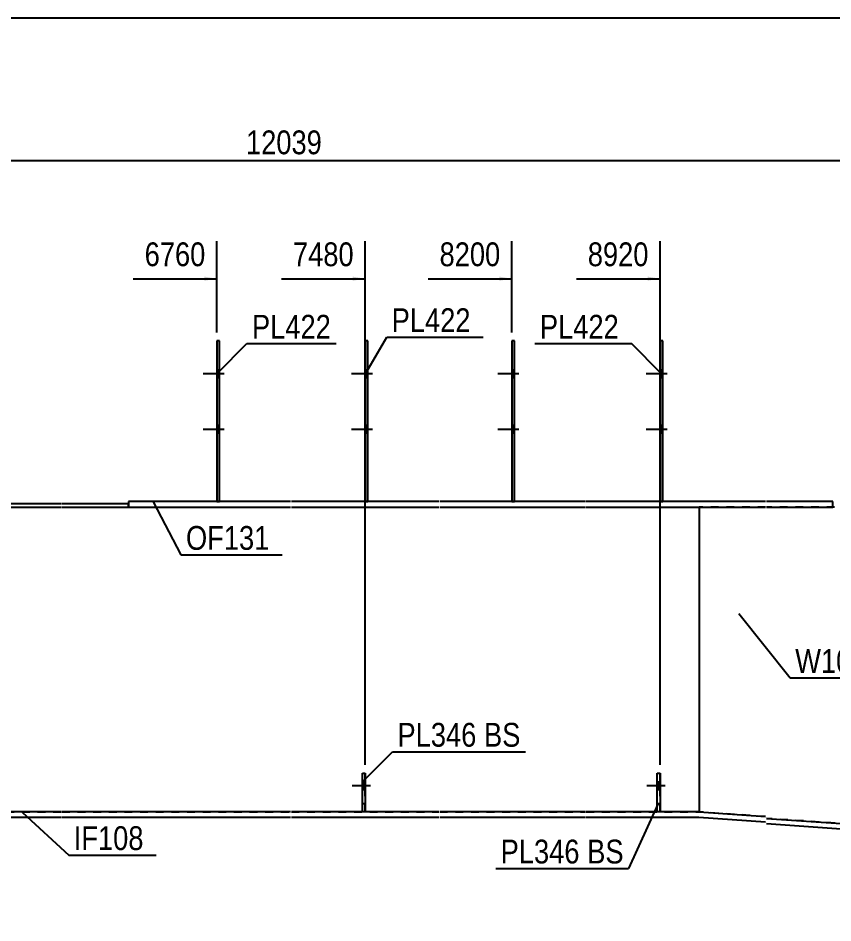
# Model space of a CAD drawing. Header units: millimetres. Extents: x -28 to 374, y -200 to 77.
# Drawn here: x 136.6 to 234.6, y -31.7 to 77.1 of the extents above; entities that cross this region are included whole.
import ezdxf

# ---------------------------------------------------------------- set-up
doc = ezdxf.new("R2010")
doc.units = ezdxf.units.MM
doc.linetypes.add('DXK_LINE_DOT1', pattern=[1.8814, 0.9407, -0.9407])
doc.linetypes.add('DXK_LINE_DOT2', pattern=[3.9198, 1.9599, -1.9599])
doc.styles.add('Arial Narrow', font='ARIALN.TTF', dxfattribs={"height": 0.2})

# ---------------------------------------------------------------- blocks, each defined once
blk = doc.blocks.new('Unknown-623588355-1210')
at = {"color": 5, "linetype": 'Continuous'}
blk.add_line((374.49, 77.12), (-25.51, 77.12), dxfattribs=at)
blk = doc.blocks.new('Part-623588355-1590 - 1490')
at = {"color": 2, "linetype": 'Continuous'}
blk.add_line((61.57, 18.33), (61.57, -18.33), dxfattribs=at)
at = {"color": 7, "linetype": 'DXK_LINE_DOT1'}
for p, q in [((61.57, 18.33), (69.57, 18.33)), ((69.67, 18.33), (90.24, 18.33)), ((90.34, 18.33), (107.88, 18.33)), ((107.98, 18.33), (125.71, 18.33)), ((125.81, 18.33), (141.81, 18.33)), ((141.91, 18.33), (169.42, 18.33)), ((169.52, 18.33), (187.25, 18.33)), ((187.35, 18.33), (204.88, 18.33)), ((204.98, 18.33), (218.54, 18.33)), ((218.54, 18.33), (218.54, -18.33)), ((61.57, -18.33), (69.57, -18.33)), ((69.67, -18.33), (90.24, -18.33)), ((90.34, -18.33), (107.88, -18.33)), ((107.98, -18.33), (125.71, -18.33)), ((125.81, -18.33), (141.81, -18.33)), ((141.91, -18.33), (169.42, -18.33)), ((169.52, -18.33), (187.25, -18.33)), ((187.35, -18.33), (204.88, -18.33)), ((204.98, -18.33), (218.54, -18.33))]:
    blk.add_line(p, q, dxfattribs=at)
blk = doc.blocks.new('Part-623588355-1519 - 1490')
at = {"color": 2, "linetype": 'Continuous'}
for p, q in [((149.91, 19), (149.91, 18.33)), ((169.42, 19), (149.91, 19)), ((187.25, 19), (169.52, 19)), ((204.88, 19), (187.35, 19)), ((226.54, 19), (204.98, 19)), ((234.64, 19), (226.64, 19)), ((149.91, 18.33), (169.42, 18.33)), ((169.52, 18.33), (187.25, 18.33)), ((187.35, 18.33), (204.88, 18.33)), ((204.98, 18.33), (226.54, 18.33)), ((226.64, 18.33), (234.64, 18.33))]:
    blk.add_line(p, q, dxfattribs=at)
at = {"color": 7, "linetype": 'DXK_LINE_DOT1'}
blk.add_line((234.64, 18.33), (234.64, 19), dxfattribs=at)
blk = doc.blocks.new('Part-623588355-1563 - 1490')
at = {"color": 2, "linetype": 'Continuous'}
for p, q in [((77.67, 18.73), (77.67, 18.33)), ((90.24, 18.73), (77.67, 18.73)), ((107.88, 18.73), (90.34, 18.73)), ((125.71, 18.73), (107.98, 18.73)), ((141.81, 18.73), (125.81, 18.73)), ((149.91, 18.73), (141.91, 18.73)), ((149.91, 18.33), (149.91, 18.73)), ((77.67, 18.33), (90.24, 18.33)), ((90.34, 18.33), (107.88, 18.33)), ((107.98, 18.33), (125.71, 18.33)), ((125.81, 18.33), (141.81, 18.33)), ((141.91, 18.33), (149.91, 18.33))]:
    blk.add_line(p, q, dxfattribs=at)
blk = doc.blocks.new('Part-623588355-1889 - 1490')
at = {"color": 2, "linetype": 'Continuous'}
for p, q in [((196.35, 38.33), (196.02, 38.33)), ((196.02, 38.33), (196.02, 19)), ((196.35, 19), (196.35, 38.33))]:
    blk.add_line(p, q, dxfattribs=at)
at = {"color": 7, "linetype": 'DXK_LINE_DOT1'}
blk.add_line((196.02, 19), (196.35, 19), dxfattribs=at)
blk = doc.blocks.new('Bolt-623588355-2157 - 1490')
at = {"linetype": 'Continuous'}
for points in [[(160.88, 33.87), (160.88, 34.8), (160.55, 34.8), (160.55, 33.87)], [(160.88, 33.87), (160.88, 34.8), (160.55, 34.8), (160.55, 33.87)], [(160.88, 27.2), (160.88, 28.13), (160.55, 28.13), (160.55, 27.2)], [(160.88, 27.2), (160.88, 28.13), (160.55, 28.13), (160.55, 27.2)]]:
    blk.add_hatch(color=3, dxfattribs=at).paths.add_polyline_path(points)
at = {"color": 3, "linetype": 'Continuous'}
for p, q in [((161.42, 34.33), (158.88, 34.33)), ((161.42, 34.33), (158.88, 34.33)), ((160.88, 34.8), (160.55, 34.8)), ((160.88, 34.8), (160.55, 34.8)), ((160.88, 33.87), (160.55, 33.87)), ((160.88, 33.87), (160.55, 33.87)), ((161.42, 27.67), (158.88, 27.67)), ((161.42, 27.67), (158.88, 27.67)), ((160.88, 28.13), (160.55, 28.13)), ((160.88, 28.13), (160.55, 28.13)), ((160.88, 27.2), (160.55, 27.2)), ((160.88, 27.2), (160.55, 27.2))]:
    blk.add_line(p, q, dxfattribs=at)
blk = doc.blocks.new('Part-623588355-2024 - 1490')
at = {"color": 2, "linetype": 'Continuous'}
for p, q in [((178.05, -18.33), (178.05, -13.67)), ((178.05, -13.67), (178.38, -13.67)), ((178.38, -13.67), (178.38, -18.33))]:
    blk.add_line(p, q, dxfattribs=at)
blk = doc.blocks.new('Part-623588355-1960 - 1490')
at = {"color": 2, "linetype": 'Continuous'}
for p, q in [((141.81, -18.33), (133.81, -18.33)), ((133.81, -18.33), (133.81, -19)), ((169.42, -18.33), (141.91, -18.33)), ((187.25, -18.33), (169.52, -18.33)), ((204.88, -18.33), (187.35, -18.33)), ((218.54, -18.33), (204.98, -18.33)), ((218.54, -18.33), (226.54, -18.89)), ((141.81, -19), (133.81, -19)), ((169.42, -19), (141.91, -19)), ((187.25, -19), (169.52, -19)), ((204.88, -19), (187.35, -19)), ((218.52, -19), (204.98, -19)), ((226.54, -19.56), (218.52, -19)), ((226.64, -19.1), (236.24, -19.77)), ((236.2, -20.44), (226.64, -19.77))]:
    blk.add_line(p, q, dxfattribs=at)
at = {"color": 7, "linetype": 'DXK_LINE_DOT1'}
blk.add_line((236.24, -19.77), (236.2, -20.44), dxfattribs=at)
blk = doc.blocks.new('Part-623588355-1830 - 1490')
at = {"color": 2, "linetype": 'Continuous'}
for p, q in [((218.54, 18.33), (218.54, -18.33)), ((327.83, -31.65), (328.05, -31.67))]:
    blk.add_line(p, q, dxfattribs=at)
at = {"color": 7, "linetype": 'DXK_LINE_DOT1'}
for p, q in [((226.54, 18.33), (218.54, 18.33)), ((244.24, 18.33), (226.64, 18.33)), ((261.88, 18.33), (244.34, 18.33)), ((279.71, 18.33), (261.98, 18.33)), ((311.81, 18.33), (279.81, 18.33)), ((336, 18.33), (311.91, 18.33)), ((328.05, -31.67), (336, 18.33)), ((226.54, -18.89), (218.54, -18.33)), ((244.24, -20.33), (226.64, -19.1)), ((261.88, -21.97), (244.34, -20.75)), ((279.71, -25.31), (261.98, -24.08)), ((311.81, -27.66), (279.81, -25.43)), ((327.83, -31.65), (311.91, -30.54))]:
    blk.add_line(p, q, dxfattribs=at)
blk = doc.blocks.new('Part-623588355-2009 - 1490')
at = {"color": 2, "linetype": 'Continuous'}
for p, q in [((160.88, 38.33), (160.55, 38.33)), ((160.55, 38.33), (160.55, 19)), ((160.88, 19), (160.88, 38.33))]:
    blk.add_line(p, q, dxfattribs=at)
at = {"color": 7, "linetype": 'DXK_LINE_DOT1'}
blk.add_line((160.55, 19), (160.88, 19), dxfattribs=at)
blk = doc.blocks.new('Part-623588355-2014 - 1490')
at = {"color": 2, "linetype": 'Continuous'}
for p, q in [((178.72, 38.33), (178.38, 38.33)), ((178.38, 38.33), (178.38, 19)), ((178.72, 19), (178.72, 38.33))]:
    blk.add_line(p, q, dxfattribs=at)
at = {"color": 7, "linetype": 'DXK_LINE_DOT1'}
blk.add_line((178.38, 19), (178.72, 19), dxfattribs=at)
blk = doc.blocks.new('Part-623588355-2019 - 1490')
at = {"color": 7, "linetype": 'DXK_LINE_DOT1'}
for p, q in [((178.05, -18.33), (178.05, -13.67)), ((178.05, -13.67), (178.38, -13.67)), ((178.38, -18.33), (178.38, -13.67)), ((178.05, -17.33), (178.38, -17.33))]:
    blk.add_line(p, q, dxfattribs=at)
blk = doc.blocks.new('Bolt-623588355-2154 - 1490')
at = {"linetype": 'Continuous'}
blk.add_hatch(color=3, dxfattribs=at).paths.add_polyline_path([(178.38, -15.67), (178.38, -14.73), (178.05, -14.73), (178.05, -15.67)])
at = {"color": 3, "linetype": 'Continuous'}
for p, q in [((179.02, -15.2), (176.82, -15.2)), ((178.38, -14.73), (178.05, -14.73)), ((178.38, -15.67), (178.05, -15.67))]:
    blk.add_line(p, q, dxfattribs=at)
blk = doc.blocks.new('Bolt-623588355-2155 - 1490')
at = {"color": 3, "linetype": 'DXK_LINE_DOT2'}
for p, q in [((179.02, -15.2), (176.82, -15.2)), ((178.38, -14.73), (178.05, -14.73)), ((178.38, -15.67), (178.05, -15.67))]:
    blk.add_line(p, q, dxfattribs=at)
blk = doc.blocks.new('Bolt-623588355-2156 - 1490')
at = {"linetype": 'Continuous'}
for points in [[(178.72, 33.87), (178.72, 34.8), (178.38, 34.8), (178.38, 33.87)], [(178.72, 33.87), (178.72, 34.8), (178.38, 34.8), (178.38, 33.87)], [(178.72, 27.2), (178.72, 28.13), (178.38, 28.13), (178.38, 27.2)], [(178.72, 27.2), (178.72, 28.13), (178.38, 28.13), (178.38, 27.2)]]:
    blk.add_hatch(color=3, dxfattribs=at).paths.add_polyline_path(points)
at = {"color": 3, "linetype": 'Continuous'}
for p, q in [((179.25, 34.33), (176.72, 34.33)), ((179.25, 34.33), (176.72, 34.33)), ((178.72, 34.8), (178.38, 34.8)), ((178.72, 34.8), (178.38, 34.8)), ((178.72, 33.87), (178.38, 33.87)), ((178.72, 33.87), (178.38, 33.87)), ((179.25, 27.67), (176.72, 27.67)), ((179.25, 27.67), (176.72, 27.67)), ((178.72, 28.13), (178.38, 28.13)), ((178.72, 28.13), (178.38, 28.13)), ((178.72, 27.2), (178.38, 27.2)), ((178.72, 27.2), (178.38, 27.2))]:
    blk.add_line(p, q, dxfattribs=at)
blk = doc.blocks.new('Bolt-623588355-2162 - 1490')
at = {"linetype": 'Continuous'}
for points in [[(196.35, 33.87), (196.35, 34.8), (196.02, 34.8), (196.02, 33.87)], [(196.35, 33.87), (196.35, 34.8), (196.02, 34.8), (196.02, 33.87)], [(196.35, 27.2), (196.35, 28.13), (196.02, 28.13), (196.02, 27.2)], [(196.35, 27.2), (196.35, 28.13), (196.02, 28.13), (196.02, 27.2)]]:
    blk.add_hatch(color=3, dxfattribs=at).paths.add_polyline_path(points)
at = {"color": 3, "linetype": 'Continuous'}
for p, q in [((196.88, 34.33), (194.35, 34.33)), ((196.88, 34.33), (194.35, 34.33)), ((196.35, 34.8), (196.02, 34.8)), ((196.35, 34.8), (196.02, 34.8)), ((196.35, 33.87), (196.02, 33.87)), ((196.35, 33.87), (196.02, 33.87)), ((196.88, 27.67), (194.35, 27.67)), ((196.88, 27.67), (194.35, 27.67)), ((196.35, 28.13), (196.02, 28.13)), ((196.35, 28.13), (196.02, 28.13)), ((196.35, 27.2), (196.02, 27.2)), ((196.35, 27.2), (196.02, 27.2))]:
    blk.add_line(p, q, dxfattribs=at)
blk = doc.blocks.new('Part-623588355-7577 - 1490')
at = {"color": 2, "linetype": 'Continuous'}
for p, q in [((214.18, 38.33), (213.85, 38.33)), ((213.85, 38.33), (213.85, 19)), ((214.18, 19), (214.18, 38.33))]:
    blk.add_line(p, q, dxfattribs=at)
at = {"color": 7, "linetype": 'DXK_LINE_DOT1'}
blk.add_line((213.85, 19), (214.18, 19), dxfattribs=at)
blk = doc.blocks.new('Part-623588355-7578 - 1490')
at = {"color": 7, "linetype": 'DXK_LINE_DOT1'}
for p, q in [((213.52, -18.33), (213.52, -13.67)), ((213.52, -13.67), (213.85, -13.67)), ((213.85, -18.33), (213.85, -13.67)), ((213.52, -17.33), (213.85, -17.33))]:
    blk.add_line(p, q, dxfattribs=at)
blk = doc.blocks.new('Part-623588355-7581 - 1490')
at = {"color": 2, "linetype": 'Continuous'}
for p, q in [((213.52, -18.33), (213.52, -13.67)), ((213.52, -13.67), (213.85, -13.67)), ((213.85, -13.67), (213.85, -18.33))]:
    blk.add_line(p, q, dxfattribs=at)
blk = doc.blocks.new('Bolt-623588355-7591 - 1490')
at = {"linetype": 'Continuous'}
for points in [[(214.18, 33.87), (214.18, 34.8), (213.85, 34.8), (213.85, 33.87)], [(214.18, 33.87), (214.18, 34.8), (213.85, 34.8), (213.85, 33.87)], [(214.18, 27.2), (214.18, 28.13), (213.85, 28.13), (213.85, 27.2)], [(214.18, 27.2), (214.18, 28.13), (213.85, 28.13), (213.85, 27.2)]]:
    blk.add_hatch(color=3, dxfattribs=at).paths.add_polyline_path(points)
at = {"color": 3, "linetype": 'Continuous'}
for p, q in [((214.72, 34.33), (212.18, 34.33)), ((214.72, 34.33), (212.18, 34.33)), ((214.18, 34.8), (213.85, 34.8)), ((214.18, 34.8), (213.85, 34.8)), ((214.18, 33.87), (213.85, 33.87)), ((214.18, 33.87), (213.85, 33.87)), ((214.72, 27.67), (212.18, 27.67)), ((214.72, 27.67), (212.18, 27.67)), ((214.18, 28.13), (213.85, 28.13)), ((214.18, 28.13), (213.85, 28.13)), ((214.18, 27.2), (213.85, 27.2)), ((214.18, 27.2), (213.85, 27.2))]:
    blk.add_line(p, q, dxfattribs=at)
blk = doc.blocks.new('Bolt-623588355-7592 - 1490')
at = {"color": 3, "linetype": 'DXK_LINE_DOT2'}
for p, q in [((214.48, -15.2), (212.28, -15.2)), ((213.85, -14.73), (213.52, -14.73)), ((213.85, -15.67), (213.52, -15.67))]:
    blk.add_line(p, q, dxfattribs=at)
blk = doc.blocks.new('Bolt-623588355-7595 - 1490')
at = {"linetype": 'Continuous'}
blk.add_hatch(color=3, dxfattribs=at).paths.add_polyline_path([(213.85, -15.67), (213.85, -14.73), (213.52, -14.73), (213.52, -15.67)])
at = {"color": 3, "linetype": 'Continuous'}
for p, q in [((214.48, -15.2), (212.28, -15.2)), ((213.85, -14.73), (213.52, -14.73)), ((213.85, -15.67), (213.52, -15.67))]:
    blk.add_line(p, q, dxfattribs=at)
blk = doc.blocks.new('StraightDimension-623588355-9586 - 1490')
at = {"linetype": 'Continuous'}
blk.add_hatch(color=7, dxfattribs=at).paths.add_polyline_path([(194.52, 46.04), (196.02, 45.79), (194.52, 45.54)])
at = {"color": 7, "linetype": 'Continuous'}
for p, q in [((196.02, 39.33), (196.02, 50.29)), ((185.95, 45.79), (196.02, 45.79))]:
    blk.add_line(p, q, dxfattribs=at)
at = {"color": 0}
blk.add_wipeout([(195.24, 46.69), (195.24, 50.89), (186.73, 50.89), (186.73, 46.69)], dxfattribs=at)
at = {"color": 3, "style": 'Arial Narrow'}
blk.add_text('8200', height=2.863, dxfattribs=at).set_placement((187.33, 47.29))
blk = doc.blocks.new('StraightDimension-623588355-2662 - 1490')
at = {"color": 7, "linetype": 'Continuous'}
blk.add_line((-1.33, 60), (338.57, 60), dxfattribs=at)
at = {"color": 0}
blk.add_wipeout([(173.79, 60.15), (173.79, 64.35), (163.45, 64.35), (163.45, 60.15)], dxfattribs=at)
at = {"color": 3, "style": 'Arial Narrow'}
blk.add_text('12039', height=2.863, dxfattribs=at).set_placement((164.05, 60.75))
blk = doc.blocks.new('StraightDimension-623588355-9585 - 1490')
at = {"linetype": 'Continuous'}
blk.add_hatch(color=7, dxfattribs=at).paths.add_polyline_path([(212.35, 46.04), (213.85, 45.79), (212.35, 45.54)])
at = {"color": 7, "linetype": 'Continuous'}
for p, q in [((213.85, -12.67), (213.85, 50.29)), ((203.79, 45.79), (213.85, 45.79))]:
    blk.add_line(p, q, dxfattribs=at)
at = {"color": 0}
blk.add_wipeout([(213.08, 46.69), (213.08, 50.89), (204.56, 50.89), (204.56, 46.69)], dxfattribs=at)
at = {"color": 3, "style": 'Arial Narrow'}
blk.add_text('8920', height=2.863, dxfattribs=at).set_placement((205.16, 47.29))
blk = doc.blocks.new('StraightDimension-623588355-9587 - 1490')
at = {"linetype": 'Continuous'}
blk.add_hatch(color=7, dxfattribs=at).paths.add_polyline_path([(176.88, 46.04), (178.38, 45.79), (176.88, 45.54)])
at = {"color": 7, "linetype": 'Continuous'}
for p, q in [((178.38, -12.67), (178.38, 50.29)), ((168.32, 45.79), (178.38, 45.79))]:
    blk.add_line(p, q, dxfattribs=at)
at = {"color": 0}
blk.add_wipeout([(177.61, 46.69), (177.61, 50.89), (169.1, 50.89), (169.1, 46.69)], dxfattribs=at)
at = {"color": 3, "style": 'Arial Narrow'}
blk.add_text('7480', height=2.863, dxfattribs=at).set_placement((169.7, 47.29))
blk = doc.blocks.new('StraightDimension-623588355-9588 - 1490')
at = {"linetype": 'Continuous'}
blk.add_hatch(color=7, dxfattribs=at).paths.add_polyline_path([(159.05, 46.04), (160.55, 45.79), (159.05, 45.54)])
at = {"color": 7, "linetype": 'Continuous'}
for p, q in [((160.55, 39.33), (160.55, 50.29)), ((150.49, 45.79), (160.55, 45.79))]:
    blk.add_line(p, q, dxfattribs=at)
at = {"color": 0}
blk.add_wipeout([(159.78, 46.69), (159.78, 50.89), (151.26, 50.89), (151.26, 46.69)], dxfattribs=at)
at = {"color": 3, "style": 'Arial Narrow'}
blk.add_text('6760', height=2.863, dxfattribs=at).set_placement((151.86, 47.29))
blk = doc.blocks.new('Mark-623588355-1515 - 1490')
at = {"color": 7, "linetype": 'Continuous'}
for p, q in [((152.9, 18.96), (156.23, 12.59)), ((156.23, 12.59), (168.38, 12.59))]:
    blk.add_line(p, q, dxfattribs=at)
at = {"color": 0}
blk.add_wipeout([(166.88, 13.19), (166.88, 16.19), (156.83, 16.19), (156.83, 13.19)], dxfattribs=at)
blk.add_wipeout([(166.88, 13.19), (166.88, 16.19), (156.83, 16.19), (156.83, 13.19)], dxfattribs=at)
at = {"color": 3, "style": 'Arial Narrow'}
blk.add_text('OF131', height=2.863, dxfattribs=at).set_placement((156.83, 13.19))
blk = doc.blocks.new('Mark-623588355-1826 - 1490')
at = {"color": 7, "linetype": 'Continuous'}
for p, q in [((223.31, 5.52), (229.51, -2.21)), ((229.51, -2.21), (240.2, -2.21))]:
    blk.add_line(p, q, dxfattribs=at)
at = {"color": 0}
blk.add_wipeout([(238.7, -1.61), (238.7, 1.39), (230.11, 1.39), (230.11, -1.61)], dxfattribs=at)
blk.add_wipeout([(238.7, -1.61), (238.7, 1.39), (230.11, 1.39), (230.11, -1.61)], dxfattribs=at)
at = {"color": 3, "style": 'Arial Narrow'}
blk.add_text('W108', height=2.863, dxfattribs=at).set_placement((230.11, -1.61))
blk = doc.blocks.new('MarkSet-623588355-2769 - 1490')
at = {"color": 7, "linetype": 'Continuous'}
for p, q in [((160.64, 34.44), (164.17, 37.98)), ((164.17, 37.98), (174.88, 37.98))]:
    blk.add_line(p, q, dxfattribs=at)
at = {"color": 0}
blk.add_wipeout([(174.28, 38.58), (174.28, 41.58), (164.77, 41.58), (164.77, 38.58)], dxfattribs=at)
blk.add_wipeout([(174.28, 38.58), (174.28, 41.58), (164.77, 41.58), (164.77, 38.58)], dxfattribs=at)
at = {"color": 3, "style": 'Arial Narrow'}
blk.add_text('PL422', height=2.863, dxfattribs=at).set_placement((164.77, 38.58))
blk = doc.blocks.new('Mark-623588355-1956 - 1490')
at = {"color": 7, "linetype": 'Continuous'}
for p, q in [((137.16, -18.4), (142.73, -23.51)), ((142.73, -23.51), (153.24, -23.51))]:
    blk.add_line(p, q, dxfattribs=at)
at = {"color": 0}
blk.add_wipeout([(151.74, -22.91), (151.74, -19.91), (143.33, -19.91), (143.33, -22.91)], dxfattribs=at)
blk.add_wipeout([(151.74, -22.91), (151.74, -19.91), (143.33, -19.91), (143.33, -22.91)], dxfattribs=at)
at = {"color": 3, "style": 'Arial Narrow'}
blk.add_text('IF108', height=2.863, dxfattribs=at).set_placement((143.33, -22.91))
blk = doc.blocks.new('Mark-623588355-2010 - 1490')
at = {"color": 7, "linetype": 'Continuous'}
for p, q in [((178.47, 34.44), (180.97, 38.77)), ((180.97, 38.77), (192.57, 38.77))]:
    blk.add_line(p, q, dxfattribs=at)
at = {"color": 0}
blk.add_wipeout([(191.07, 39.37), (191.07, 42.37), (181.57, 42.37), (181.57, 39.37)], dxfattribs=at)
blk.add_wipeout([(191.07, 39.37), (191.07, 42.37), (181.57, 42.37), (181.57, 39.37)], dxfattribs=at)
at = {"color": 3, "style": 'Arial Narrow'}
blk.add_text('PL422', height=2.863, dxfattribs=at).set_placement((181.57, 39.37))
blk = doc.blocks.new('MarkSet-623588355-2695 - 1490')
at = {"color": 7, "linetype": 'Continuous'}
for p, q in [((178.14, -14.62), (181.67, -11.08)), ((181.67, -11.08), (197.66, -11.08))]:
    blk.add_line(p, q, dxfattribs=at)
at = {"color": 0}
for points in [[(191.78, -10.48), (191.78, -7.48), (182.27, -7.48), (182.27, -10.48)], [(197.06, -10.48), (197.06, -7.48), (192.68, -7.48), (192.68, -10.48)]]:
    blk.add_wipeout(points, dxfattribs=at)
for points in [[(191.78, -10.48), (191.78, -7.48), (182.27, -7.48), (182.27, -10.48)], [(197.06, -10.48), (197.06, -7.48), (192.68, -7.48), (192.68, -10.48)]]:
    blk.add_wipeout(points, dxfattribs=at)
at = {"color": 3, "style": 'Arial Narrow'}
for s, p in [('PL346', (182.27, -10.48)), ('BS', (192.68, -10.48))]:
    blk.add_text(s, height=2.863, dxfattribs=at).set_placement(p)
blk = doc.blocks.new('MarkSet-623588355-7673 - 1490')
at = {"color": 7, "linetype": 'Continuous'}
for p in [(213.6, -17.38), (194.08, -25.12)]:
    blk.add_line(p, (210.07, -25.12), dxfattribs=at)
at = {"color": 0}
for points in [[(204.19, -24.52), (204.19, -21.52), (194.68, -21.52), (194.68, -24.52)], [(209.47, -24.52), (209.47, -21.52), (205.09, -21.52), (205.09, -24.52)]]:
    blk.add_wipeout(points, dxfattribs=at)
for points in [[(204.19, -24.52), (204.19, -21.52), (194.68, -21.52), (194.68, -24.52)], [(209.47, -24.52), (209.47, -21.52), (205.09, -21.52), (205.09, -24.52)]]:
    blk.add_wipeout(points, dxfattribs=at)
at = {"color": 3, "style": 'Arial Narrow'}
for s, p in [('PL346', (194.68, -24.52)), ('BS', (205.09, -24.52))]:
    blk.add_text(s, height=2.863, dxfattribs=at).set_placement(p)
blk = doc.blocks.new('Mark-623588355-7681 - 1490')
at = {"color": 7, "linetype": 'Continuous'}
for p in [(198.8, 37.98), (213.94, 34.44)]:
    blk.add_line(p, (210.4, 37.98), dxfattribs=at)
at = {"color": 0}
blk.add_wipeout([(208.9, 38.58), (208.9, 41.58), (199.4, 41.58), (199.4, 38.58)], dxfattribs=at)
blk.add_wipeout([(208.9, 38.58), (208.9, 41.58), (199.4, 41.58), (199.4, 38.58)], dxfattribs=at)
at = {"color": 3, "style": 'Arial Narrow'}
blk.add_text('PL422', height=2.863, dxfattribs=at).set_placement((199.4, 38.58))

msp = doc.modelspace()

# ---------------------------------------------------------------- block references
for name in ['Unknown-623588355-1210', 'Part-623588355-2009 - 1490', 'Part-623588355-2014 - 1490', 'Part-623588355-1889 - 1490', 'Part-623588355-7577 - 1490', 'Bolt-623588355-2157 - 1490', 'Bolt-623588355-2156 - 1490', 'Bolt-623588355-2162 - 1490', 'Bolt-623588355-7591 - 1490', 'Part-623588355-1563 - 1490', 'Part-623588355-1519 - 1490', 'Part-623588355-1590 - 1490', 'Part-623588355-1830 - 1490', 'Part-623588355-2024 - 1490', 'Part-623588355-2019 - 1490', 'Part-623588355-7578 - 1490', 'Part-623588355-7581 - 1490', 'Bolt-623588355-2154 - 1490', 'Bolt-623588355-2155 - 1490', 'Bolt-623588355-7592 - 1490', 'Bolt-623588355-7595 - 1490', 'Part-623588355-1960 - 1490']:
    msp.add_blockref(name, (0, 0))

# ---------------------------------------------------------------- next in the draw order: block references
for name in ['StraightDimension-623588355-9586 - 1490', 'Mark-623588355-1826 - 1490', 'MarkSet-623588355-7673 - 1490', 'Mark-623588355-1956 - 1490']:
    msp.add_blockref(name, (0, 0))

# ---------------------------------------------------------------- next in the draw order: block references
msp.add_blockref('StraightDimension-623588355-2662 - 1490', (0, 0))

# ---------------------------------------------------------------- next in the draw order: block references
for name in ['StraightDimension-623588355-9588 - 1490', 'StraightDimension-623588355-9587 - 1490', 'StraightDimension-623588355-9585 - 1490']:
    msp.add_blockref(name, (0, 0))

# ---------------------------------------------------------------- next in the draw order: block references
for name in ['MarkSet-623588355-2769 - 1490', 'Mark-623588355-2010 - 1490', 'Mark-623588355-7681 - 1490', 'Mark-623588355-1515 - 1490', 'MarkSet-623588355-2695 - 1490']:
    msp.add_blockref(name, (0, 0))

doc.saveas('drawing.dxf')
